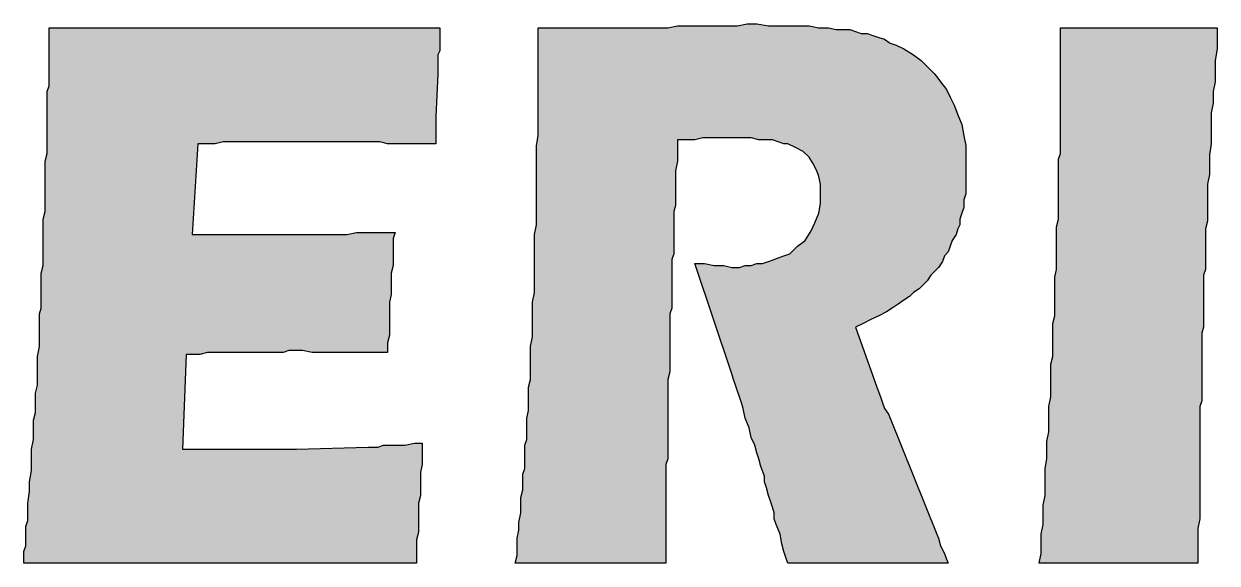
# Model space of a CAD drawing. Extents: x 0 to 8.5, y -0.4 to 11.
# Drawn here: x 1.9339 to 2.2553, y 0.9033 to 1.0487 of the extents above; entities that cross this region are included whole.
import ezdxf

# ---------------------------------------------------------------- set-up
doc = ezdxf.new("R2010")
doc.units = 0
doc.header["$LTSCALE"] = 10
doc.header["$MEASUREMENT"] = 0
doc.layers.add('BDR-18', color=1, linetype='Continuous')

# ---------------------------------------------------------------- blocks, each defined once
blk = doc.blocks.new('hel_logo_sm_borderless')
at = {"layer": 'BDR-18', "linetype": 'ByBlock'}
h = blk.add_hatch(color=256, dxfattribs=at)
h.dxf.hatch_style = 1
h.paths.add_polyline_path([(1.18385, -0.47171), (1.18385, -0.47014), (1.18385, -0.46858), (1.18437, -0.46702), (1.18437, -0.46493), (1.18437, -0.46337), (1.18437, -0.46181), (1.18489, -0.46024), (1.18489, -0.45868), (1.18489, -0.45712), (1.18489, -0.45555), (1.18541, -0.45243), (1.18541, -0.44982), (1.18594, -0.4467), (1.18594, -0.44409), (1.18594, -0.44097), (1.18646, -0.43836), (1.18646, -0.43575), (1.18646, -0.43315), (1.18698, -0.43107), (1.18698, -0.42846), (1.18698, -0.42585), (1.1875, -0.42377), (1.1875, -0.42117), (1.1875, -0.41856), (1.1875, -0.41596), (1.18802, -0.41335), (1.18802, -0.41074), (1.18802, -0.40762), (1.18802, -0.40449), (1.18854, -0.40293), (1.18854, -0.40137), (1.18854, -0.3998), (1.18854, -0.39824), (1.18854, -0.39668), (1.18854, -0.39511), (1.18854, -0.39355), (1.18906, -0.39147), (1.18906, -0.3899), (1.18906, -0.38834), (1.18906, -0.38626), (1.18906, -0.38469), (1.18906, -0.38261), (1.18906, -0.38105), (1.18906, -0.37896), (1.18958, -0.37688), (1.18958, -0.37531), (1.18958, -0.37323), (1.18958, -0.37167), (1.18958, -0.36958), (1.18958, -0.36802), (1.18958, -0.36646), (1.18958, -0.36489), (1.18958, -0.36333), (1.1901, -0.36125), (1.1901, -0.3602), (1.1901, -0.35708), (1.1901, -0.35447), (1.1901, -0.35187), (1.1901, -0.34926), (1.1901, -0.34666), (1.1901, -0.34457), (1.19063, -0.34301), (1.19063, -0.34092), (1.19063, -0.33936), (1.19063, -0.3378), (1.19063, -0.33676), (1.19063, -0.32738), (1.19323, -0.32738), (1.19636, -0.32738), (1.19896, -0.32738), (1.20209, -0.32738), (1.20365, -0.32738), (1.20521, -0.32738), (1.20678, -0.32738), (1.20834, -0.32738), (1.2099, -0.32738), (1.21147, -0.32738), (1.21355, -0.32738), (1.21511, -0.32738), (1.21668, -0.32738), (1.21824, -0.32738), (1.22032, -0.32738), (1.22189, -0.32738), (1.22397, -0.32738), (1.22554, -0.32738), (1.2271, -0.32738), (1.22918, -0.32738), (1.23075, -0.32738), (1.23283, -0.32738), (1.23491, -0.32738), (1.23648, -0.32738), (1.23856, -0.32738), (1.24065, -0.32738), (1.24221, -0.32738), (1.24429, -0.32738), (1.24638, -0.32738), (1.24794, -0.32738), (1.25002, -0.32738), (1.25159, -0.32738), (1.25315, -0.32738), (1.25523, -0.32738), (1.2568, -0.32738), (1.25888, -0.32738), (1.26044, -0.32738), (1.26201, -0.32738), (1.26357, -0.32738), (1.26566, -0.32738), (1.26722, -0.32738), (1.26878, -0.32738), (1.27034, -0.32738), (1.27191, -0.32738), (1.27347, -0.32738), (1.27503, -0.32738), (1.2766, -0.32738), (1.27816, -0.32738), (1.27972, -0.32738), (1.28129, -0.32738), (1.28441, -0.32738), (1.28754, -0.32738), (1.29014, -0.32738), (1.29327, -0.32738), (1.29588, -0.32738), (1.29588, -0.3305), (1.29588, -0.33155), (1.29588, -0.33363), (1.29535, -0.33467), (1.29535, -0.33624), (1.29535, -0.3378), (1.29535, -0.33988), (1.29483, -0.35135), (1.29483, -0.35343), (1.29483, -0.35499), (1.29483, -0.35708), (1.29483, -0.35864), (1.29223, -0.35864), (1.29014, -0.35864), (1.28806, -0.35864), (1.28598, -0.35864), (1.28389, -0.35864), (1.28181, -0.35864), (1.27972, -0.35812), (1.27764, -0.35812), (1.27608, -0.35812), (1.27399, -0.35812), (1.27243, -0.35812), (1.27034, -0.35812), (1.26878, -0.35812), (1.26722, -0.35812), (1.26566, -0.35812), (1.26409, -0.35812), (1.26201, -0.35812), (1.26044, -0.35812), (1.25888, -0.35812), (1.25784, -0.35812), (1.25471, -0.35812), (1.25263, -0.35812), (1.25055, -0.35812), (1.24846, -0.35812), (1.2469, -0.35812), (1.24533, -0.35812), (1.24429, -0.35812), (1.24273, -0.35812), (1.24117, -0.35812), (1.2396, -0.35812), (1.23752, -0.35812), (1.23543, -0.35864), (1.23283, -0.35864), (1.23075, -0.35864), (1.22918, -0.38313), (1.23231, -0.38313), (1.23543, -0.38313), (1.237, -0.38313), (1.23856, -0.38313), (1.24012, -0.38313), (1.24169, -0.38313), (1.24325, -0.38313), (1.24481, -0.38313), (1.24638, -0.38313), (1.24846, -0.38313), (1.25002, -0.38313), (1.25159, -0.38313), (1.25367, -0.38313), (1.25523, -0.38313), (1.25732, -0.38313), (1.2594, -0.38313), (1.26044, -0.38313), (1.26201, -0.38313), (1.26357, -0.38313), (1.26513, -0.38313), (1.26722, -0.38313), (1.26878, -0.38313), (1.27087, -0.38313), (1.27347, -0.38261), (1.27556, -0.38261), (1.27816, -0.38261), (1.28077, -0.38261), (1.28389, -0.38261), (1.28337, -0.38417), (1.28337, -0.38626), (1.28337, -0.38782), (1.28337, -0.38938), (1.28337, -0.39147), (1.28285, -0.39355), (1.28285, -0.39563), (1.28285, -0.3972), (1.28285, -0.39928), (1.28233, -0.40137), (1.28233, -0.40345), (1.28233, -0.40606), (1.28233, -0.40814), (1.28233, -0.41022), (1.28181, -0.41231), (1.28181, -0.41491), (1.27972, -0.41491), (1.27816, -0.41491), (1.27608, -0.41491), (1.27399, -0.41491), (1.27243, -0.41491), (1.27087, -0.41491), (1.26878, -0.41491), (1.26722, -0.41491), (1.26566, -0.41491), (1.26461, -0.41491), (1.26149, -0.41491), (1.25888, -0.41439), (1.2568, -0.41439), (1.25523, -0.41439), (1.25367, -0.41491), (1.25159, -0.41491), (1.25002, -0.41491), (1.24846, -0.41491), (1.24638, -0.41491), (1.24481, -0.41491), (1.24273, -0.41491), (1.24117, -0.41491), (1.23908, -0.41491), (1.23752, -0.41491), (1.23543, -0.41491), (1.23335, -0.41491), (1.23127, -0.41543), (1.2297, -0.41543), (1.22762, -0.41543), (1.22658, -0.44097), (1.237, -0.44097), (1.23856, -0.44097), (1.24012, -0.44097), (1.24221, -0.44097), (1.24481, -0.44097), (1.24742, -0.44097), (1.24898, -0.44097), (1.25055, -0.44097), (1.25211, -0.44097), (1.25367, -0.44097), (1.25523, -0.44097), (1.25732, -0.44097), (1.2766, -0.44044), (1.27816, -0.44044), (1.2792, -0.44044), (1.28077, -0.43992), (1.28285, -0.43992), (1.28441, -0.43992), (1.2865, -0.43992), (1.2891, -0.4394), (1.29119, -0.4394), (1.29119, -0.44149), (1.29119, -0.44357), (1.29119, -0.44513), (1.29067, -0.44722), (1.29067, -0.4493), (1.29067, -0.45139), (1.29067, -0.45347), (1.29014, -0.45555), (1.29014, -0.45764), (1.29014, -0.4592), (1.29014, -0.46129), (1.29014, -0.46337), (1.28962, -0.46545), (1.28962, -0.46754), (1.28962, -0.46962), (1.28962, -0.47171), (1.2865, -0.47171), (1.28389, -0.47171), (1.28077, -0.47171), (1.27764, -0.47171), (1.27451, -0.47171), (1.27139, -0.47171), (1.26982, -0.47171), (1.26826, -0.47171), (1.2667, -0.47171), (1.26513, -0.47171), (1.26357, -0.47171), (1.26201, -0.47171), (1.26044, -0.47171), (1.25888, -0.47171), (1.25732, -0.47171), (1.25576, -0.47171), (1.25419, -0.47171), (1.25211, -0.47171), (1.25055, -0.47171), (1.24898, -0.47171), (1.24742, -0.47171), (1.24586, -0.47171), (1.24377, -0.47171), (1.24221, -0.47171), (1.24065, -0.47171), (1.23908, -0.47171), (1.1974, -0.47171)])
h = blk.add_hatch(color=256, dxfattribs=at)
h.dxf.hatch_style = 1
h.paths.add_polyline_path([(1.3162, -0.47171), (1.31672, -0.46962), (1.31672, -0.46702), (1.31672, -0.46493), (1.31724, -0.46285), (1.31724, -0.46076), (1.31776, -0.45816), (1.31776, -0.45608), (1.31776, -0.45399), (1.31828, -0.45191), (1.31828, -0.44982), (1.31828, -0.44774), (1.3188, -0.44618), (1.3188, -0.44409), (1.3188, -0.44201), (1.3188, -0.43992), (1.31932, -0.43836), (1.31932, -0.43628), (1.31932, -0.43419), (1.31932, -0.43263), (1.31984, -0.43054), (1.31984, -0.42846), (1.31984, -0.42638), (1.31984, -0.42429), (1.32036, -0.42221), (1.32036, -0.42012), (1.32036, -0.41752), (1.32036, -0.41543), (1.32036, -0.41335), (1.32089, -0.41074), (1.32089, -0.40866), (1.32089, -0.40606), (1.32089, -0.40345), (1.32089, -0.40137), (1.32141, -0.39876), (1.32141, -0.39616), (1.32141, -0.39355), (1.32141, -0.39094), (1.32141, -0.38834), (1.32141, -0.38573), (1.32141, -0.38313), (1.32193, -0.38052), (1.32193, -0.37792), (1.32193, -0.37531), (1.32193, -0.37271), (1.32193, -0.3701), (1.32193, -0.3675), (1.32193, -0.36489), (1.32193, -0.36177), (1.32193, -0.35916), (1.32245, -0.35656), (1.32245, -0.35395), (1.32245, -0.35187), (1.32245, -0.34926), (1.32245, -0.34666), (1.32245, -0.34457), (1.32245, -0.34249), (1.32245, -0.3404), (1.32245, -0.33832), (1.32245, -0.33624), (1.32245, -0.33415), (1.32245, -0.33259), (1.32245, -0.3305), (1.32245, -0.32894), (1.32245, -0.32738), (1.32558, -0.32738), (1.32818, -0.32738), (1.33079, -0.32738), (1.33339, -0.32738), (1.33548, -0.32738), (1.33756, -0.32738), (1.33964, -0.32738), (1.34173, -0.32738), (1.34381, -0.32738), (1.34537, -0.32738), (1.34798, -0.32738), (1.35006, -0.32738), (1.35215, -0.32738), (1.35475, -0.32738), (1.35736, -0.32738), (1.35996, -0.32686), (1.36257, -0.32686), (1.3657, -0.32686), (1.3683, -0.32686), (1.37091, -0.32686), (1.37351, -0.32686), (1.37612, -0.32686), (1.37872, -0.32634), (1.38133, -0.32634), (1.38445, -0.32686), (1.38706, -0.32686), (1.39018, -0.32686), (1.39279, -0.32686), (1.3954, -0.32686), (1.398, -0.32738), (1.40061, -0.32738), (1.40269, -0.3279), (1.40477, -0.3279), (1.40634, -0.3279), (1.4079, -0.32842), (1.40946, -0.32894), (1.41103, -0.32894), (1.41259, -0.32946), (1.41415, -0.32998), (1.41572, -0.3305), (1.41728, -0.33155), (1.41884, -0.33207), (1.42093, -0.33311), (1.42353, -0.33467), (1.42562, -0.33624), (1.4277, -0.33832), (1.42926, -0.33988), (1.43083, -0.34197), (1.43239, -0.34405), (1.43343, -0.34614), (1.43447, -0.34822), (1.43552, -0.35082), (1.43656, -0.35343), (1.43708, -0.35656), (1.4376, -0.35916), (1.4376, -0.36072), (1.4376, -0.36229), (1.4376, -0.36385), (1.4376, -0.36541), (1.4376, -0.36698), (1.4376, -0.36906), (1.4376, -0.37062), (1.4376, -0.37219), (1.43708, -0.37375), (1.43708, -0.37583), (1.43656, -0.3774), (1.43604, -0.37896), (1.43604, -0.38052), (1.43552, -0.38157), (1.43499, -0.38313), (1.43395, -0.38469), (1.43343, -0.38626), (1.43291, -0.38782), (1.43187, -0.38886), (1.43135, -0.39042), (1.4303, -0.39199), (1.42926, -0.39303), (1.42822, -0.39407), (1.42718, -0.39563), (1.42614, -0.39668), (1.42509, -0.39772), (1.42353, -0.39876), (1.42249, -0.3998), (1.42093, -0.40084), (1.41936, -0.40189), (1.4178, -0.40293), (1.41624, -0.40397), (1.41415, -0.40501), (1.41207, -0.40606), (1.40998, -0.4071), (1.4079, -0.40814), (1.41259, -0.42117), (1.41363, -0.42429), (1.41467, -0.4269), (1.41519, -0.42846), (1.41572, -0.43002), (1.41676, -0.43159), (1.41728, -0.43263), (1.42978, -0.46389), (1.4303, -0.46493), (1.43083, -0.46702), (1.43187, -0.4691), (1.43239, -0.47066), (1.43291, -0.47171), (1.43083, -0.47171), (1.42926, -0.47171), (1.42718, -0.47171), (1.42562, -0.47171), (1.42405, -0.47171), (1.42249, -0.47171), (1.41988, -0.47171), (1.41728, -0.47171), (1.41519, -0.47171), (1.41311, -0.47171), (1.41207, -0.47171), (1.40998, -0.47171), (1.4079, -0.47171), (1.40529, -0.47171), (1.40269, -0.47171), (1.40113, -0.47171), (1.40008, -0.47171), (1.39852, -0.47171), (1.39644, -0.47171), (1.39487, -0.47171), (1.39331, -0.47171), (1.39123, -0.47171), (1.38966, -0.47171), (1.38914, -0.47014), (1.38862, -0.46858), (1.3881, -0.4665), (1.38758, -0.46389), (1.38654, -0.46129), (1.38602, -0.45972), (1.38602, -0.45816), (1.3855, -0.4566), (1.38497, -0.45503), (1.38445, -0.45347), (1.38393, -0.45139), (1.38341, -0.44982), (1.38341, -0.44826), (1.38237, -0.44565), (1.38185, -0.44357), (1.38133, -0.44201), (1.38081, -0.43992), (1.37976, -0.43784), (1.37924, -0.43523), (1.3782, -0.43263), (1.37768, -0.43002), (1.37716, -0.42846), (1.37664, -0.4269), (1.37612, -0.42533), (1.3756, -0.42377), (1.37507, -0.42221), (1.37455, -0.42064), (1.36465, -0.39094), (1.36726, -0.39094), (1.36986, -0.39147), (1.37247, -0.39147), (1.37455, -0.39199), (1.37664, -0.39199), (1.3782, -0.39147), (1.37976, -0.39147), (1.38133, -0.39094), (1.38289, -0.39094), (1.38445, -0.39042), (1.38602, -0.3899), (1.38706, -0.38938), (1.38862, -0.38886), (1.39018, -0.38834), (1.39227, -0.38626), (1.39435, -0.38469), (1.39592, -0.38209), (1.39696, -0.38), (1.398, -0.3774), (1.39852, -0.37479), (1.39852, -0.37219), (1.39852, -0.36958), (1.398, -0.3675), (1.39748, -0.36593), (1.39644, -0.36385), (1.3954, -0.36229), (1.39383, -0.36072), (1.39175, -0.35968), (1.38966, -0.35864), (1.38862, -0.35864), (1.38706, -0.35812), (1.3855, -0.3576), (1.38393, -0.3576), (1.38185, -0.3576), (1.37976, -0.35708), (1.37768, -0.35708), (1.37507, -0.35708), (1.37351, -0.35708), (1.37195, -0.35708), (1.36986, -0.35708), (1.3683, -0.35708), (1.36674, -0.35708), (1.36465, -0.3576), (1.36257, -0.3576), (1.35996, -0.3576), (1.35996, -0.3602), (1.35996, -0.36333), (1.35944, -0.36593), (1.35944, -0.36906), (1.35944, -0.37062), (1.35944, -0.37219), (1.35944, -0.37375), (1.35944, -0.37531), (1.35892, -0.37688), (1.35892, -0.37844), (1.35892, -0.38), (1.35892, -0.38157), (1.35892, -0.38313), (1.35892, -0.38521), (1.35892, -0.38678), (1.35892, -0.38834), (1.3584, -0.3899), (1.3584, -0.39199), (1.3584, -0.39355), (1.3584, -0.39563), (1.3584, -0.3972), (1.3584, -0.39928), (1.3584, -0.40084), (1.3584, -0.40293), (1.35788, -0.40449), (1.35788, -0.40658), (1.35788, -0.40866), (1.35788, -0.41074), (1.35788, -0.41231), (1.35788, -0.41439), (1.35788, -0.41648), (1.35788, -0.41856), (1.35788, -0.42012), (1.35736, -0.42221), (1.35736, -0.42429), (1.35736, -0.42585), (1.35736, -0.42794), (1.35736, -0.43002), (1.35736, -0.43211), (1.35736, -0.43367), (1.35736, -0.43575), (1.35736, -0.43784), (1.35736, -0.4394), (1.35736, -0.44149), (1.35736, -0.44357), (1.35684, -0.44513), (1.35684, -0.44722), (1.35684, -0.4493), (1.35684, -0.45086), (1.35684, -0.45295), (1.35684, -0.45503), (1.35684, -0.4566), (1.35684, -0.45868), (1.35684, -0.46076), (1.35684, -0.46233), (1.35684, -0.46441), (1.35684, -0.46598), (1.35684, -0.46806), (1.35684, -0.47014), (1.35684, -0.47171), (1.35475, -0.47171), (1.35319, -0.47171), (1.35111, -0.47171), (1.34954, -0.47171), (1.34798, -0.47171), (1.34642, -0.47171), (1.34381, -0.47171), (1.34121, -0.47171), (1.33912, -0.47171), (1.33756, -0.47171), (1.336, -0.47171), (1.33443, -0.47171), (1.33287, -0.47171), (1.33079, -0.47171), (1.32818, -0.47171), (1.32558, -0.47171), (1.32453, -0.47171), (1.32297, -0.47171), (1.32141, -0.47171), (1.31984, -0.47171), (1.31828, -0.47171)])
h = blk.add_hatch(color=256, dxfattribs=at)
h.dxf.hatch_style = 1
h.paths.add_polyline_path([(1.4574, -0.47171), (1.45792, -0.4691), (1.45792, -0.4665), (1.45792, -0.46389), (1.45844, -0.46129), (1.45844, -0.45868), (1.45844, -0.45608), (1.45896, -0.45347), (1.45896, -0.45139), (1.45896, -0.44878), (1.45896, -0.44618), (1.45948, -0.44357), (1.45948, -0.44149), (1.45948, -0.43888), (1.46, -0.43628), (1.46, -0.43419), (1.46, -0.43159), (1.46, -0.4295), (1.46053, -0.4269), (1.46053, -0.42481), (1.46053, -0.42273), (1.46053, -0.42012), (1.46053, -0.41804), (1.46105, -0.41596), (1.46105, -0.41335), (1.46105, -0.41127), (1.46105, -0.40918), (1.46105, -0.4071), (1.46157, -0.40501), (1.46157, -0.40293), (1.46157, -0.40084), (1.46157, -0.39876), (1.46157, -0.39668), (1.46157, -0.39459), (1.46209, -0.39251), (1.46209, -0.39042), (1.46209, -0.38834), (1.46209, -0.38678), (1.46209, -0.38469), (1.46209, -0.38261), (1.46209, -0.38105), (1.46261, -0.37896), (1.46261, -0.37688), (1.46261, -0.37531), (1.46261, -0.37323), (1.46261, -0.37167), (1.46261, -0.36958), (1.46261, -0.36802), (1.46261, -0.36646), (1.46261, -0.36437), (1.46261, -0.36281), (1.46313, -0.36125), (1.46313, -0.35968), (1.46313, -0.3576), (1.46313, -0.35604), (1.46313, -0.35447), (1.46313, -0.35291), (1.46313, -0.35135), (1.46313, -0.34978), (1.46313, -0.34822), (1.46313, -0.34666), (1.46313, -0.34405), (1.46313, -0.34092), (1.46313, -0.32738), (1.46521, -0.32738), (1.46678, -0.32738), (1.46886, -0.32738), (1.47043, -0.32738), (1.47251, -0.32738), (1.47407, -0.32738), (1.47564, -0.32738), (1.47668, -0.32738), (1.47928, -0.32738), (1.48189, -0.32738), (1.48345, -0.32738), (1.48501, -0.32738), (1.48606, -0.32738), (1.48762, -0.32738), (1.48918, -0.32738), (1.49179, -0.32738), (1.49283, -0.32738), (1.49439, -0.32738), (1.49596, -0.32738), (1.49752, -0.32738), (1.4996, -0.32738), (1.50117, -0.32738), (1.50325, -0.32738), (1.50534, -0.32738), (1.50534, -0.32998), (1.50534, -0.33311), (1.50481, -0.33624), (1.50481, -0.33884), (1.50481, -0.34197), (1.50429, -0.34457), (1.50429, -0.3477), (1.50377, -0.3503), (1.50377, -0.35343), (1.50377, -0.35604), (1.50377, -0.35864), (1.50325, -0.36177), (1.50325, -0.36437), (1.50325, -0.36698), (1.50273, -0.36958), (1.50273, -0.37219), (1.50273, -0.37427), (1.50273, -0.37583), (1.50273, -0.37792), (1.50273, -0.37948), (1.50221, -0.38157), (1.50221, -0.38313), (1.50221, -0.38521), (1.50221, -0.38678), (1.50221, -0.38886), (1.50221, -0.39042), (1.50221, -0.39251), (1.50169, -0.39407), (1.50169, -0.39563), (1.50169, -0.39772), (1.50169, -0.39928), (1.50169, -0.40084), (1.50169, -0.40293), (1.50169, -0.40449), (1.50169, -0.40606), (1.50169, -0.40814), (1.50117, -0.4097), (1.50117, -0.41127), (1.50117, -0.41283), (1.50117, -0.41491), (1.50117, -0.41648), (1.50117, -0.41804), (1.50117, -0.4196), (1.50117, -0.42117), (1.50117, -0.42273), (1.50117, -0.42481), (1.50117, -0.42638), (1.50117, -0.42794), (1.50065, -0.4295), (1.50065, -0.43107), (1.50065, -0.43263), (1.50065, -0.43419), (1.50065, -0.43575), (1.50065, -0.43732), (1.50065, -0.44044), (1.50065, -0.44305), (1.50065, -0.44618), (1.50065, -0.44878), (1.50065, -0.45191), (1.50065, -0.45451), (1.50065, -0.45712), (1.50065, -0.45972), (1.50012, -0.46233), (1.50012, -0.46493), (1.50012, -0.46702), (1.50012, -0.46962), (1.50012, -0.47171), (1.48085, -0.47171), (1.47928, -0.47171), (1.4772, -0.47171), (1.47511, -0.47171), (1.47251, -0.47171), (1.47095, -0.47171), (1.46938, -0.47171), (1.4673, -0.47171), (1.46574, -0.47171), (1.46365, -0.47171), (1.46209, -0.47171), (1.46, -0.47171)])
for points in [[(1.18385, -0.47171), (1.18385, -0.47014), (1.18385, -0.46858), (1.18437, -0.46702), (1.18437, -0.46493), (1.18437, -0.46337), (1.18437, -0.46181), (1.18489, -0.46024), (1.18489, -0.45868), (1.18489, -0.45712), (1.18489, -0.45555), (1.18541, -0.45243), (1.18541, -0.44982), (1.18594, -0.4467), (1.18594, -0.44409), (1.18594, -0.44097), (1.18646, -0.43836), (1.18646, -0.43575), (1.18646, -0.43315), (1.18698, -0.43107), (1.18698, -0.42846), (1.18698, -0.42585), (1.1875, -0.42377), (1.1875, -0.42117), (1.1875, -0.41856), (1.1875, -0.41596), (1.18802, -0.41335), (1.18802, -0.41074), (1.18802, -0.40762), (1.18802, -0.40449), (1.18854, -0.40293), (1.18854, -0.40137), (1.18854, -0.3998), (1.18854, -0.39824), (1.18854, -0.39668), (1.18854, -0.39511), (1.18854, -0.39355), (1.18906, -0.39147), (1.18906, -0.3899), (1.18906, -0.38834), (1.18906, -0.38626), (1.18906, -0.38469), (1.18906, -0.38261), (1.18906, -0.38105), (1.18906, -0.37896), (1.18958, -0.37688), (1.18958, -0.37531), (1.18958, -0.37323), (1.18958, -0.37167), (1.18958, -0.36958), (1.18958, -0.36802), (1.18958, -0.36646), (1.18958, -0.36489), (1.18958, -0.36333), (1.1901, -0.36125), (1.1901, -0.3602), (1.1901, -0.35708), (1.1901, -0.35447), (1.1901, -0.35187), (1.1901, -0.34926), (1.1901, -0.34666), (1.1901, -0.34457), (1.19063, -0.34301), (1.19063, -0.34092), (1.19063, -0.33936), (1.19063, -0.3378), (1.19063, -0.33676), (1.19063, -0.32738), (1.19323, -0.32738), (1.19636, -0.32738), (1.19896, -0.32738), (1.20209, -0.32738), (1.20365, -0.32738), (1.20521, -0.32738), (1.20678, -0.32738), (1.20834, -0.32738), (1.2099, -0.32738), (1.21147, -0.32738), (1.21355, -0.32738), (1.21511, -0.32738), (1.21668, -0.32738), (1.21824, -0.32738), (1.22032, -0.32738), (1.22189, -0.32738), (1.22397, -0.32738), (1.22554, -0.32738), (1.2271, -0.32738), (1.22918, -0.32738), (1.23075, -0.32738), (1.23283, -0.32738), (1.23491, -0.32738), (1.23648, -0.32738), (1.23856, -0.32738), (1.24065, -0.32738), (1.24221, -0.32738), (1.24429, -0.32738), (1.24638, -0.32738), (1.24794, -0.32738), (1.25002, -0.32738), (1.25159, -0.32738), (1.25315, -0.32738), (1.25523, -0.32738), (1.2568, -0.32738), (1.25888, -0.32738), (1.26044, -0.32738), (1.26201, -0.32738), (1.26357, -0.32738), (1.26566, -0.32738), (1.26722, -0.32738), (1.26878, -0.32738), (1.27034, -0.32738), (1.27191, -0.32738), (1.27347, -0.32738), (1.27503, -0.32738), (1.2766, -0.32738), (1.27816, -0.32738), (1.27972, -0.32738), (1.28129, -0.32738), (1.28441, -0.32738), (1.28754, -0.32738), (1.29014, -0.32738), (1.29327, -0.32738), (1.29588, -0.32738), (1.29588, -0.3305), (1.29588, -0.33155), (1.29588, -0.33363), (1.29535, -0.33467), (1.29535, -0.33624), (1.29535, -0.3378), (1.29535, -0.33988), (1.29483, -0.35135), (1.29483, -0.35343), (1.29483, -0.35499), (1.29483, -0.35708), (1.29483, -0.35864), (1.29223, -0.35864), (1.29014, -0.35864), (1.28806, -0.35864), (1.28598, -0.35864), (1.28389, -0.35864), (1.28181, -0.35864), (1.27972, -0.35812), (1.27764, -0.35812), (1.27608, -0.35812), (1.27399, -0.35812), (1.27243, -0.35812), (1.27034, -0.35812), (1.26878, -0.35812), (1.26722, -0.35812), (1.26566, -0.35812), (1.26409, -0.35812), (1.26201, -0.35812), (1.26044, -0.35812), (1.25888, -0.35812), (1.25784, -0.35812), (1.25471, -0.35812), (1.25263, -0.35812), (1.25055, -0.35812), (1.24846, -0.35812), (1.2469, -0.35812), (1.24533, -0.35812), (1.24429, -0.35812), (1.24273, -0.35812), (1.24117, -0.35812), (1.2396, -0.35812), (1.23752, -0.35812), (1.23543, -0.35864), (1.23283, -0.35864), (1.23075, -0.35864), (1.22918, -0.38313), (1.23231, -0.38313), (1.23543, -0.38313), (1.237, -0.38313), (1.23856, -0.38313), (1.24012, -0.38313), (1.24169, -0.38313), (1.24325, -0.38313), (1.24481, -0.38313), (1.24638, -0.38313), (1.24846, -0.38313), (1.25002, -0.38313), (1.25159, -0.38313), (1.25367, -0.38313), (1.25523, -0.38313), (1.25732, -0.38313), (1.2594, -0.38313), (1.26044, -0.38313), (1.26201, -0.38313), (1.26357, -0.38313), (1.26513, -0.38313), (1.26722, -0.38313), (1.26878, -0.38313), (1.27087, -0.38313), (1.27347, -0.38261), (1.27556, -0.38261), (1.27816, -0.38261), (1.28077, -0.38261), (1.28389, -0.38261), (1.28337, -0.38417), (1.28337, -0.38626), (1.28337, -0.38782), (1.28337, -0.38938), (1.28337, -0.39147), (1.28285, -0.39355), (1.28285, -0.39563), (1.28285, -0.3972), (1.28285, -0.39928), (1.28233, -0.40137), (1.28233, -0.40345), (1.28233, -0.40606), (1.28233, -0.40814), (1.28233, -0.41022), (1.28181, -0.41231), (1.28181, -0.41491), (1.27972, -0.41491), (1.27816, -0.41491), (1.27608, -0.41491), (1.27399, -0.41491), (1.27243, -0.41491), (1.27087, -0.41491), (1.26878, -0.41491), (1.26722, -0.41491), (1.26566, -0.41491), (1.26461, -0.41491), (1.26149, -0.41491), (1.25888, -0.41439), (1.2568, -0.41439), (1.25523, -0.41439), (1.25367, -0.41491), (1.25159, -0.41491), (1.25002, -0.41491), (1.24846, -0.41491), (1.24638, -0.41491), (1.24481, -0.41491), (1.24273, -0.41491), (1.24117, -0.41491), (1.23908, -0.41491), (1.23752, -0.41491), (1.23543, -0.41491), (1.23335, -0.41491), (1.23127, -0.41543), (1.2297, -0.41543), (1.22762, -0.41543), (1.22658, -0.44097), (1.237, -0.44097), (1.23856, -0.44097), (1.24012, -0.44097), (1.24221, -0.44097), (1.24481, -0.44097), (1.24742, -0.44097), (1.24898, -0.44097), (1.25055, -0.44097), (1.25211, -0.44097), (1.25367, -0.44097), (1.25523, -0.44097), (1.25732, -0.44097), (1.2766, -0.44044), (1.27816, -0.44044), (1.2792, -0.44044), (1.28077, -0.43992), (1.28285, -0.43992), (1.28441, -0.43992), (1.2865, -0.43992), (1.2891, -0.4394), (1.29119, -0.4394), (1.29119, -0.44149), (1.29119, -0.44357), (1.29119, -0.44513), (1.29067, -0.44722), (1.29067, -0.4493), (1.29067, -0.45139), (1.29067, -0.45347), (1.29014, -0.45555), (1.29014, -0.45764), (1.29014, -0.4592), (1.29014, -0.46129), (1.29014, -0.46337), (1.28962, -0.46545), (1.28962, -0.46754), (1.28962, -0.46962), (1.28962, -0.47171), (1.2865, -0.47171), (1.28389, -0.47171), (1.28077, -0.47171), (1.27764, -0.47171), (1.27451, -0.47171), (1.27139, -0.47171), (1.26982, -0.47171), (1.26826, -0.47171), (1.2667, -0.47171), (1.26513, -0.47171), (1.26357, -0.47171), (1.26201, -0.47171), (1.26044, -0.47171), (1.25888, -0.47171), (1.25732, -0.47171), (1.25576, -0.47171), (1.25419, -0.47171), (1.25211, -0.47171), (1.25055, -0.47171), (1.24898, -0.47171), (1.24742, -0.47171), (1.24586, -0.47171), (1.24377, -0.47171), (1.24221, -0.47171), (1.24065, -0.47171), (1.23908, -0.47171), (1.1974, -0.47171)], [(1.3162, -0.47171), (1.31672, -0.46962), (1.31672, -0.46702), (1.31672, -0.46493), (1.31724, -0.46285), (1.31724, -0.46076), (1.31776, -0.45816), (1.31776, -0.45608), (1.31776, -0.45399), (1.31828, -0.45191), (1.31828, -0.44982), (1.31828, -0.44774), (1.3188, -0.44618), (1.3188, -0.44409), (1.3188, -0.44201), (1.3188, -0.43992), (1.31932, -0.43836), (1.31932, -0.43628), (1.31932, -0.43419), (1.31932, -0.43263), (1.31984, -0.43054), (1.31984, -0.42846), (1.31984, -0.42638), (1.31984, -0.42429), (1.32036, -0.42221), (1.32036, -0.42012), (1.32036, -0.41752), (1.32036, -0.41543), (1.32036, -0.41335), (1.32089, -0.41074), (1.32089, -0.40866), (1.32089, -0.40606), (1.32089, -0.40345), (1.32089, -0.40137), (1.32141, -0.39876), (1.32141, -0.39616), (1.32141, -0.39355), (1.32141, -0.39094), (1.32141, -0.38834), (1.32141, -0.38573), (1.32141, -0.38313), (1.32193, -0.38052), (1.32193, -0.37792), (1.32193, -0.37531), (1.32193, -0.37271), (1.32193, -0.3701), (1.32193, -0.3675), (1.32193, -0.36489), (1.32193, -0.36177), (1.32193, -0.35916), (1.32245, -0.35656), (1.32245, -0.35395), (1.32245, -0.35187), (1.32245, -0.34926), (1.32245, -0.34666), (1.32245, -0.34457), (1.32245, -0.34249), (1.32245, -0.3404), (1.32245, -0.33832), (1.32245, -0.33624), (1.32245, -0.33415), (1.32245, -0.33259), (1.32245, -0.3305), (1.32245, -0.32894), (1.32245, -0.32738), (1.32558, -0.32738), (1.32818, -0.32738), (1.33079, -0.32738), (1.33339, -0.32738), (1.33548, -0.32738), (1.33756, -0.32738), (1.33964, -0.32738), (1.34173, -0.32738), (1.34381, -0.32738), (1.34537, -0.32738), (1.34798, -0.32738), (1.35006, -0.32738), (1.35215, -0.32738), (1.35475, -0.32738), (1.35736, -0.32738), (1.35996, -0.32686), (1.36257, -0.32686), (1.3657, -0.32686), (1.3683, -0.32686), (1.37091, -0.32686), (1.37351, -0.32686), (1.37612, -0.32686), (1.37872, -0.32634), (1.38133, -0.32634), (1.38445, -0.32686), (1.38706, -0.32686), (1.39018, -0.32686), (1.39279, -0.32686), (1.3954, -0.32686), (1.398, -0.32738), (1.40061, -0.32738), (1.40269, -0.3279), (1.40477, -0.3279), (1.40634, -0.3279), (1.4079, -0.32842), (1.40946, -0.32894), (1.41103, -0.32894), (1.41259, -0.32946), (1.41415, -0.32998), (1.41572, -0.3305), (1.41728, -0.33155), (1.41884, -0.33207), (1.42093, -0.33311), (1.42353, -0.33467), (1.42562, -0.33624), (1.4277, -0.33832), (1.42926, -0.33988), (1.43083, -0.34197), (1.43239, -0.34405), (1.43343, -0.34614), (1.43447, -0.34822), (1.43552, -0.35082), (1.43656, -0.35343), (1.43708, -0.35656), (1.4376, -0.35916), (1.4376, -0.36072), (1.4376, -0.36229), (1.4376, -0.36385), (1.4376, -0.36541), (1.4376, -0.36698), (1.4376, -0.36906), (1.4376, -0.37062), (1.4376, -0.37219), (1.43708, -0.37375), (1.43708, -0.37583), (1.43656, -0.3774), (1.43604, -0.37896), (1.43604, -0.38052), (1.43552, -0.38157), (1.43499, -0.38313), (1.43395, -0.38469), (1.43343, -0.38626), (1.43291, -0.38782), (1.43187, -0.38886), (1.43135, -0.39042), (1.4303, -0.39199), (1.42926, -0.39303), (1.42822, -0.39407), (1.42718, -0.39563), (1.42614, -0.39668), (1.42509, -0.39772), (1.42353, -0.39876), (1.42249, -0.3998), (1.42093, -0.40084), (1.41936, -0.40189), (1.4178, -0.40293), (1.41624, -0.40397), (1.41415, -0.40501), (1.41207, -0.40606), (1.40998, -0.4071), (1.4079, -0.40814), (1.41259, -0.42117), (1.41363, -0.42429), (1.41467, -0.4269), (1.41519, -0.42846), (1.41572, -0.43002), (1.41676, -0.43159), (1.41728, -0.43263), (1.42978, -0.46389), (1.4303, -0.46493), (1.43083, -0.46702), (1.43187, -0.4691), (1.43239, -0.47066), (1.43291, -0.47171), (1.43083, -0.47171), (1.42926, -0.47171), (1.42718, -0.47171), (1.42562, -0.47171), (1.42405, -0.47171), (1.42249, -0.47171), (1.41988, -0.47171), (1.41728, -0.47171), (1.41519, -0.47171), (1.41311, -0.47171), (1.41207, -0.47171), (1.40998, -0.47171), (1.4079, -0.47171), (1.40529, -0.47171), (1.40269, -0.47171), (1.40113, -0.47171), (1.40008, -0.47171), (1.39852, -0.47171), (1.39644, -0.47171), (1.39487, -0.47171), (1.39331, -0.47171), (1.39123, -0.47171), (1.38966, -0.47171), (1.38914, -0.47014), (1.38862, -0.46858), (1.3881, -0.4665), (1.38758, -0.46389), (1.38654, -0.46129), (1.38602, -0.45972), (1.38602, -0.45816), (1.3855, -0.4566), (1.38497, -0.45503), (1.38445, -0.45347), (1.38393, -0.45139), (1.38341, -0.44982), (1.38341, -0.44826), (1.38237, -0.44565), (1.38185, -0.44357), (1.38133, -0.44201), (1.38081, -0.43992), (1.37976, -0.43784), (1.37924, -0.43523), (1.3782, -0.43263), (1.37768, -0.43002), (1.37716, -0.42846), (1.37664, -0.4269), (1.37612, -0.42533), (1.3756, -0.42377), (1.37507, -0.42221), (1.37455, -0.42064), (1.36465, -0.39094), (1.36726, -0.39094), (1.36986, -0.39147), (1.37247, -0.39147), (1.37455, -0.39199), (1.37664, -0.39199), (1.3782, -0.39147), (1.37976, -0.39147), (1.38133, -0.39094), (1.38289, -0.39094), (1.38445, -0.39042), (1.38602, -0.3899), (1.38706, -0.38938), (1.38862, -0.38886), (1.39018, -0.38834), (1.39227, -0.38626), (1.39435, -0.38469), (1.39592, -0.38209), (1.39696, -0.38), (1.398, -0.3774), (1.39852, -0.37479), (1.39852, -0.37219), (1.39852, -0.36958), (1.398, -0.3675), (1.39748, -0.36593), (1.39644, -0.36385), (1.3954, -0.36229), (1.39383, -0.36072), (1.39175, -0.35968), (1.38966, -0.35864), (1.38862, -0.35864), (1.38706, -0.35812), (1.3855, -0.3576), (1.38393, -0.3576), (1.38185, -0.3576), (1.37976, -0.35708), (1.37768, -0.35708), (1.37507, -0.35708), (1.37351, -0.35708), (1.37195, -0.35708), (1.36986, -0.35708), (1.3683, -0.35708), (1.36674, -0.35708), (1.36465, -0.3576), (1.36257, -0.3576), (1.35996, -0.3576), (1.35996, -0.3602), (1.35996, -0.36333), (1.35944, -0.36593), (1.35944, -0.36906), (1.35944, -0.37062), (1.35944, -0.37219), (1.35944, -0.37375), (1.35944, -0.37531), (1.35892, -0.37688), (1.35892, -0.37844), (1.35892, -0.38), (1.35892, -0.38157), (1.35892, -0.38313), (1.35892, -0.38521), (1.35892, -0.38678), (1.35892, -0.38834), (1.3584, -0.3899), (1.3584, -0.39199), (1.3584, -0.39355), (1.3584, -0.39563), (1.3584, -0.3972), (1.3584, -0.39928), (1.3584, -0.40084), (1.3584, -0.40293), (1.35788, -0.40449), (1.35788, -0.40658), (1.35788, -0.40866), (1.35788, -0.41074), (1.35788, -0.41231), (1.35788, -0.41439), (1.35788, -0.41648), (1.35788, -0.41856), (1.35788, -0.42012), (1.35736, -0.42221), (1.35736, -0.42429), (1.35736, -0.42585), (1.35736, -0.42794), (1.35736, -0.43002), (1.35736, -0.43211), (1.35736, -0.43367), (1.35736, -0.43575), (1.35736, -0.43784), (1.35736, -0.4394), (1.35736, -0.44149), (1.35736, -0.44357), (1.35684, -0.44513), (1.35684, -0.44722), (1.35684, -0.4493), (1.35684, -0.45086), (1.35684, -0.45295), (1.35684, -0.45503), (1.35684, -0.4566), (1.35684, -0.45868), (1.35684, -0.46076), (1.35684, -0.46233), (1.35684, -0.46441), (1.35684, -0.46598), (1.35684, -0.46806), (1.35684, -0.47014), (1.35684, -0.47171), (1.35475, -0.47171), (1.35319, -0.47171), (1.35111, -0.47171), (1.34954, -0.47171), (1.34798, -0.47171), (1.34642, -0.47171), (1.34381, -0.47171), (1.34121, -0.47171), (1.33912, -0.47171), (1.33756, -0.47171), (1.336, -0.47171), (1.33443, -0.47171), (1.33287, -0.47171), (1.33079, -0.47171), (1.32818, -0.47171), (1.32558, -0.47171), (1.32453, -0.47171), (1.32297, -0.47171), (1.32141, -0.47171), (1.31984, -0.47171), (1.31828, -0.47171)], [(1.4574, -0.47171), (1.45792, -0.4691), (1.45792, -0.4665), (1.45792, -0.46389), (1.45844, -0.46129), (1.45844, -0.45868), (1.45844, -0.45608), (1.45896, -0.45347), (1.45896, -0.45139), (1.45896, -0.44878), (1.45896, -0.44618), (1.45948, -0.44357), (1.45948, -0.44149), (1.45948, -0.43888), (1.46, -0.43628), (1.46, -0.43419), (1.46, -0.43159), (1.46, -0.4295), (1.46053, -0.4269), (1.46053, -0.42481), (1.46053, -0.42273), (1.46053, -0.42012), (1.46053, -0.41804), (1.46105, -0.41596), (1.46105, -0.41335), (1.46105, -0.41127), (1.46105, -0.40918), (1.46105, -0.4071), (1.46157, -0.40501), (1.46157, -0.40293), (1.46157, -0.40084), (1.46157, -0.39876), (1.46157, -0.39668), (1.46157, -0.39459), (1.46209, -0.39251), (1.46209, -0.39042), (1.46209, -0.38834), (1.46209, -0.38678), (1.46209, -0.38469), (1.46209, -0.38261), (1.46209, -0.38105), (1.46261, -0.37896), (1.46261, -0.37688), (1.46261, -0.37531), (1.46261, -0.37323), (1.46261, -0.37167), (1.46261, -0.36958), (1.46261, -0.36802), (1.46261, -0.36646), (1.46261, -0.36437), (1.46261, -0.36281), (1.46313, -0.36125), (1.46313, -0.35968), (1.46313, -0.3576), (1.46313, -0.35604), (1.46313, -0.35447), (1.46313, -0.35291), (1.46313, -0.35135), (1.46313, -0.34978), (1.46313, -0.34822), (1.46313, -0.34666), (1.46313, -0.34405), (1.46313, -0.34092), (1.46313, -0.32738), (1.46521, -0.32738), (1.46678, -0.32738), (1.46886, -0.32738), (1.47043, -0.32738), (1.47251, -0.32738), (1.47407, -0.32738), (1.47564, -0.32738), (1.47668, -0.32738), (1.47928, -0.32738), (1.48189, -0.32738), (1.48345, -0.32738), (1.48501, -0.32738), (1.48606, -0.32738), (1.48762, -0.32738), (1.48918, -0.32738), (1.49179, -0.32738), (1.49283, -0.32738), (1.49439, -0.32738), (1.49596, -0.32738), (1.49752, -0.32738), (1.4996, -0.32738), (1.50117, -0.32738), (1.50325, -0.32738), (1.50534, -0.32738), (1.50534, -0.32998), (1.50534, -0.33311), (1.50481, -0.33624), (1.50481, -0.33884), (1.50481, -0.34197), (1.50429, -0.34457), (1.50429, -0.3477), (1.50377, -0.3503), (1.50377, -0.35343), (1.50377, -0.35604), (1.50377, -0.35864), (1.50325, -0.36177), (1.50325, -0.36437), (1.50325, -0.36698), (1.50273, -0.36958), (1.50273, -0.37219), (1.50273, -0.37427), (1.50273, -0.37583), (1.50273, -0.37792), (1.50273, -0.37948), (1.50221, -0.38157), (1.50221, -0.38313), (1.50221, -0.38521), (1.50221, -0.38678), (1.50221, -0.38886), (1.50221, -0.39042), (1.50221, -0.39251), (1.50169, -0.39407), (1.50169, -0.39563), (1.50169, -0.39772), (1.50169, -0.39928), (1.50169, -0.40084), (1.50169, -0.40293), (1.50169, -0.40449), (1.50169, -0.40606), (1.50169, -0.40814), (1.50117, -0.4097), (1.50117, -0.41127), (1.50117, -0.41283), (1.50117, -0.41491), (1.50117, -0.41648), (1.50117, -0.41804), (1.50117, -0.4196), (1.50117, -0.42117), (1.50117, -0.42273), (1.50117, -0.42481), (1.50117, -0.42638), (1.50117, -0.42794), (1.50065, -0.4295), (1.50065, -0.43107), (1.50065, -0.43263), (1.50065, -0.43419), (1.50065, -0.43575), (1.50065, -0.43732), (1.50065, -0.44044), (1.50065, -0.44305), (1.50065, -0.44618), (1.50065, -0.44878), (1.50065, -0.45191), (1.50065, -0.45451), (1.50065, -0.45712), (1.50065, -0.45972), (1.50012, -0.46233), (1.50012, -0.46493), (1.50012, -0.46702), (1.50012, -0.46962), (1.50012, -0.47171), (1.48085, -0.47171), (1.47928, -0.47171), (1.4772, -0.47171), (1.47511, -0.47171), (1.47251, -0.47171), (1.47095, -0.47171), (1.46938, -0.47171), (1.4673, -0.47171), (1.46574, -0.47171), (1.46365, -0.47171), (1.46209, -0.47171), (1.46, -0.47171)]]:
    blk.add_lwpolyline(points, close=True, dxfattribs=at)

msp = doc.modelspace()

# ---------------------------------------------------------------- block references
msp.add_blockref('hel_logo_sm_borderless', (0.75, 1.375))

doc.saveas('drawing.dxf')
